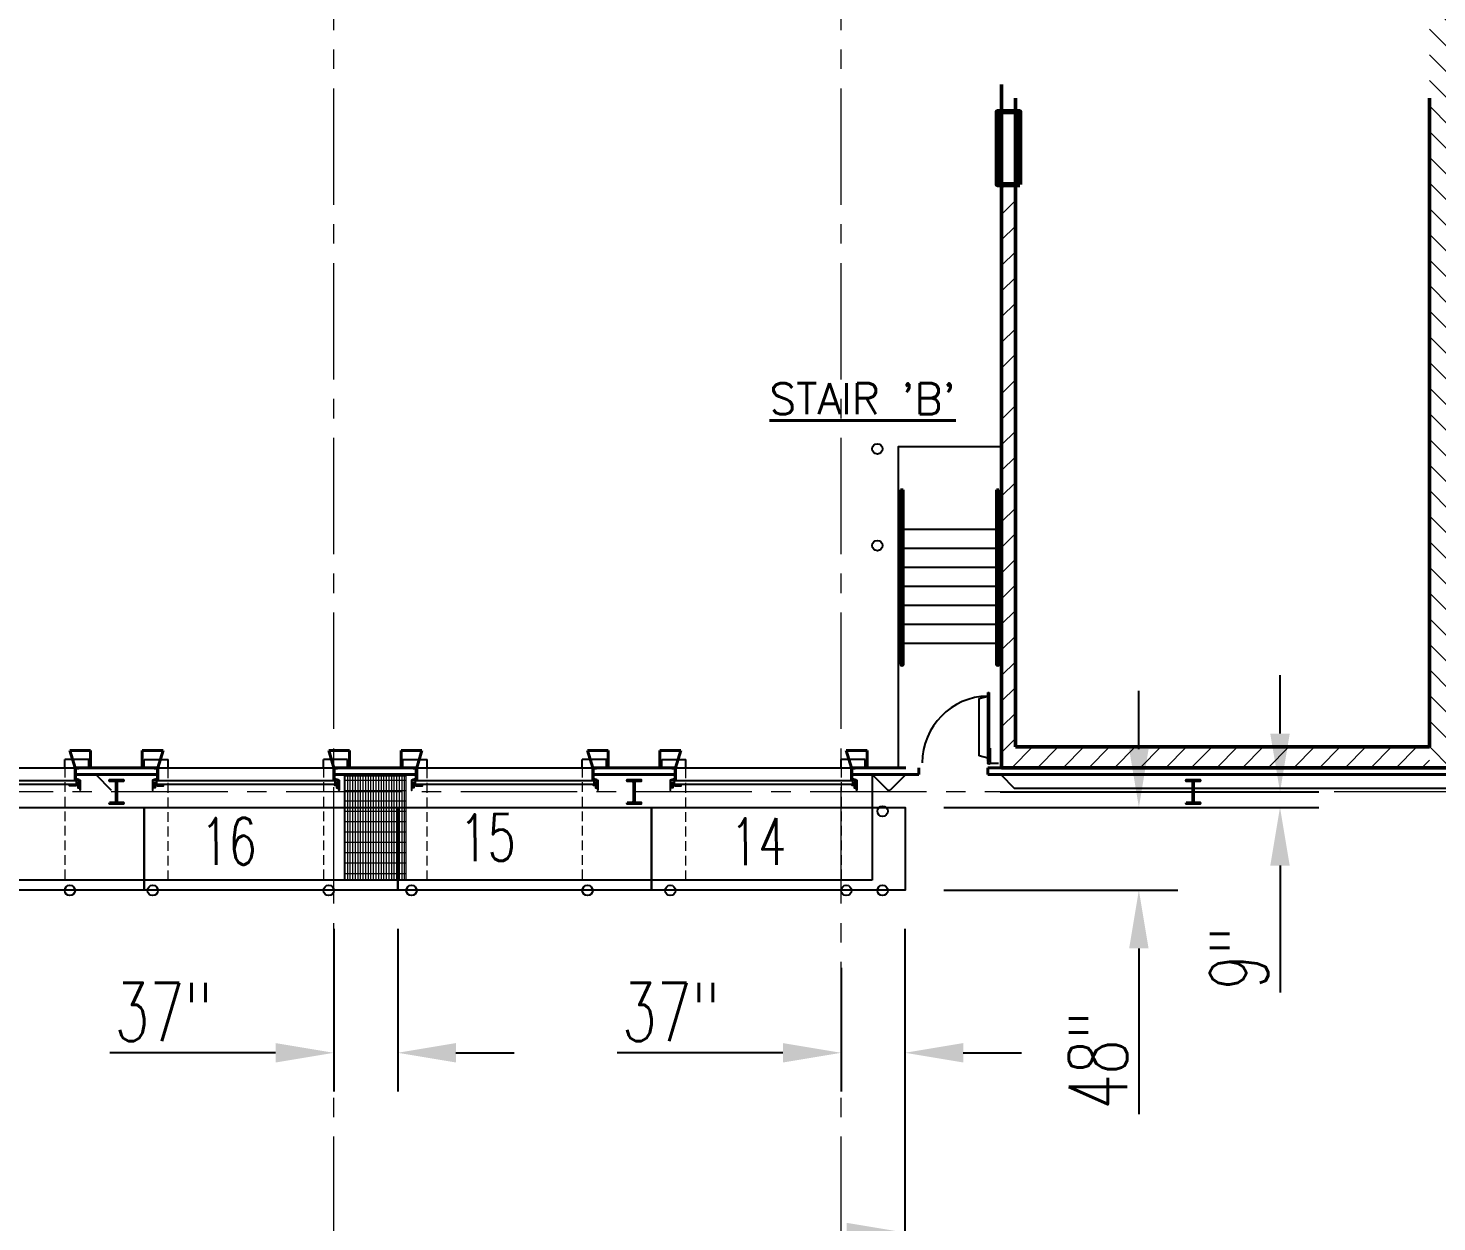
# Model space of a CAD drawing. Header units: inches. Extents: x -1028 to 37906, y -2339 to 19896.
# Drawn here: x 2889 to 3705, y 3882 to 4574 of the extents above; entities that cross this region are included whole.
import ezdxf

# ---------------------------------------------------------------- set-up
doc = ezdxf.new("R2010")
doc.units = ezdxf.units.IN
doc.header["$LTSCALE"] = 90
doc.header["$MEASUREMENT"] = 0
doc.linetypes.add('CENTER2', pattern=[1.125, 0.75, -0.125, 0.125, -0.125])
doc.linetypes.add('X02461AFP1$0$HIDDEN4', pattern=[0.09375, 0.0625, -0.03125])
doc.layers.add('FDIM', color=2, linetype='Continuous')
doc.layers.add('RACKING', color=5, linetype='Continuous')
for name, color, linetype, lineweight in [('X02461AFP1$0$UBOLLARD', 2, 'Continuous', 25), ('X02461AFP1$0$UCB', 1, 'Continuous', 25), ('X02461AFP1$0$UCENTER', 9, 'CENTER2', 13), ('X02461AFP1$0$UCOLS', 6, 'Continuous', 40), ('X02461AFP1$0$UDK_HATCH', 9, 'Continuous', 13), ('X02461AFP1$0$UDKB', 2, 'Continuous', 25), ('X02461AFP1$0$UDKL', 2, 'Continuous', 25), ('X02461AFP1$0$UDKL-1', 9, 'X02461AFP1$0$HIDDEN4', 13), ('X02461AFP1$0$UDKS', 6, 'Continuous', 40), ('X02461AFP1$0$UDR', 1, 'Continuous', 25), ('X02461AFP1$0$UFLSL', 2, 'Continuous', 25), ('X02461AFP1$0$UHANDRAIL', 6, 'Continuous', 40), ('X02461AFP1$0$UHATCH', 9, 'Continuous', 13), ('X02461AFP1$0$UMECHLOUVER', 11, 'Continuous', 70), ('X02461AFP1$0$UNO', 7, 'Continuous', 40), ('X02461AFP1$0$USTC', 4, 'Continuous', 25), ('X02461AFP1$0$USTEEL', 6, 'Continuous', 40), ('X02461AFP1$0$UWC2', 3, 'Continuous', 50), ('X02461AFP1$0$UWI1', 6, 'Continuous', 40), ('X02461AFP1$0$UWI2J', 6, 'Continuous', 40)]:
    doc.layers.add(name, color=color, linetype=linetype, lineweight=lineweight)
doc.styles.add('2thirds', font='romans.shx', dxfattribs={"width": 0.7})
doc.styles.add('X02461AFP1$0$3-32', font='ROMANS.SHX', dxfattribs={"height": 22.5})
doc.dimstyles.new('2tfrac16', dxfattribs={"dimscale": 360, "dimtxt": 0.0938, "dimasz": 0.0938, "dimexe": 0.0625, "dimexo": 0.0625, "dimgap": 0.01, "dimtad": 1, "dimdec": 4, "dimzin": 1, "dimdsep": 46, "dimlunit": 5, "dimtxsty": '2thirds', "dimcen": 0.09, "dimclrd": 256, "dimclre": 256, "dimclrt": 256, "dimadec": 0, "dimazin": 0, "dimtfac": 0.75, "dimtdec": 4, "dimtofl": 0, "dimtmove": 0, "dimatfit": 0, "dimfxl": 1, "dimfrac": 2, "dimtolj": 1, "dimtzin": 0, "dimarcsym": 0})

# ---------------------------------------------------------------- blocks, each defined once
blk = doc.blocks.new('BAY')
blk.add_lwpolyline([(1, 1), (1, 0), (0, 0), (0, 1)], close=True)
blk = doc.blocks.new('*D135')
at = {"layer": 'Defpoints', "color": 0}
for p in [(1485.98, 4073.99), (3396.98, 4073.99), (1485.98, 3875.57)]:
    blk.add_point(p, dxfattribs=at)
at = {"layer": 'FDIM', "lineweight": -2}
for p, q in [((1485.98, 4051.49), (1485.98, 3853.07)), ((3396.98, 4051.49), (3396.98, 3853.07)), ((3363.21, 3875.57), (1519.75, 3875.57))]:
    blk.add_line(p, q, dxfattribs=at)
at = {"layer": 'FDIM'}
for points in [[(1519.75, 3881.2), (1519.75, 3869.94), (1485.98, 3875.57)], [(3363.21, 3881.2), (3363.21, 3869.94), (3396.98, 3875.57)]]:
    blk.add_solid(points, dxfattribs=at)
at = {"layer": 'FDIM', "insert": (2441.48, 3899.27), "char_height": 33.768, "attachment_point": 5, "style": '2thirds'}
blk.add_mtext('\\A1;13 BAYS @ 147"cc = 1911"cc', dxfattribs=at)
blk = doc.blocks.new('*D138')
at = {"layer": 'Defpoints', "color": 0}
for p in [(3065.98, 4073.99), (3102.98, 4073.99), (3065.98, 3979.74)]:
    blk.add_point(p, dxfattribs=at)
at = {"layer": 'FDIM', "lineweight": -2}
for p, q in [((3065.98, 4051.49), (3065.98, 3957.24)), ((3102.98, 4051.49), (3102.98, 3957.24)), ((3032.21, 3979.74), (2936.09, 3979.74)), ((3136.75, 3979.74), (3170.52, 3979.74))]:
    blk.add_line(p, q, dxfattribs=at)
at = {"layer": 'FDIM'}
for points in [[(3032.21, 3985.37), (3032.21, 3974.11), (3065.98, 3979.74)], [(3136.75, 3985.37), (3136.75, 3974.11), (3102.98, 3979.74)]]:
    blk.add_solid(points, dxfattribs=at)
at = {"layer": 'FDIM', "insert": (2967.27, 4003.44), "char_height": 33.768, "attachment_point": 5, "style": '2thirds'}
blk.add_mtext('\\A1;37"', dxfattribs=at)
blk = doc.blocks.new('*D139')
at = {"layer": 'Defpoints', "color": 0}
for p in [(3359.98, 4051.49), (3396.98, 4051.49), (3359.98, 3979.74)]:
    blk.add_point(p, dxfattribs=at)
at = {"layer": 'FDIM', "lineweight": -2}
for p, q in [((3359.98, 4028.99), (3359.98, 3957.24)), ((3396.98, 4028.99), (3396.98, 3957.24)), ((3326.21, 3979.74), (3230.09, 3979.74)), ((3430.75, 3979.74), (3464.52, 3979.74))]:
    blk.add_line(p, q, dxfattribs=at)
at = {"layer": 'FDIM'}
for points in [[(3326.21, 3985.37), (3326.21, 3974.11), (3359.98, 3979.74)], [(3430.75, 3985.37), (3430.75, 3974.11), (3396.98, 3979.74)]]:
    blk.add_solid(points, dxfattribs=at)
at = {"layer": 'FDIM', "insert": (3261.27, 4003.44), "char_height": 33.768, "attachment_point": 5, "style": '2thirds'}
blk.add_mtext('\\A1;37"', dxfattribs=at)
blk = doc.blocks.new('*D141')
at = {"layer": 'Defpoints', "color": 0}
for p in [(3396.98, 4121.99), (3396.98, 4073.99), (3532.52, 4073.99)]:
    blk.add_point(p, dxfattribs=at)
at = {"layer": 'FDIM', "lineweight": -2}
for p, q in [((3532.52, 4155.76), (3532.52, 4189.53)), ((3419.48, 4121.99), (3555.02, 4121.99)), ((3419.48, 4073.99), (3555.02, 4073.99)), ((3532.52, 4040.22), (3532.52, 3944.1))]:
    blk.add_line(p, q, dxfattribs=at)
at = {"layer": 'FDIM'}
for points in [[(3526.89, 4155.76), (3538.14, 4155.76), (3532.52, 4121.99)], [(3526.89, 4040.22), (3538.14, 4040.22), (3532.52, 4073.99)]]:
    blk.add_solid(points, dxfattribs=at)
at = {"layer": 'FDIM', "insert": (3508.82, 3975.28), "char_height": 33.768, "attachment_point": 5, "rotation": 90, "style": '2thirds'}
blk.add_mtext('\\A1;48"', dxfattribs=at)
blk = doc.blocks.new('*D142')
at = {"layer": 'Defpoints', "color": 0}
for p in [(3429.71, 4130.99), (3419.48, 4121.99), (3614.31, 4121.99)]:
    blk.add_point(p, dxfattribs=at)
at = {"layer": 'FDIM', "lineweight": -2}
for p, q in [((3614.31, 4164.75), (3614.31, 4198.52)), ((3452.21, 4130.99), (3636.81, 4130.99)), ((3441.98, 4121.99), (3636.81, 4121.99)), ((3614.31, 4088.22), (3614.31, 4014.61))]:
    blk.add_line(p, q, dxfattribs=at)
at = {"layer": 'FDIM'}
for points in [[(3608.68, 4164.75), (3619.94, 4164.75), (3614.31, 4130.99)], [(3608.68, 4088.22), (3619.94, 4088.22), (3614.31, 4121.99)]]:
    blk.add_solid(points, dxfattribs=at)
at = {"layer": 'FDIM', "insert": (3590.61, 4034.53), "char_height": 33.768, "attachment_point": 5, "rotation": 90, "style": '2thirds'}
blk.add_mtext('\\A1;9"', dxfattribs=at)

msp = doc.modelspace()

# ---------------------------------------------------------------- hatches: boundary and pattern name
at = {"layer": 'X02461AFP1$0$UDK_HATCH'}
h = msp.add_hatch(dxfattribs=at)
h.set_pattern_fill('GRATE', color=256, scale=48, angle=90, style=0)
h.set_pattern_definition([(90, (6988.9984, -722.2641), (-1.5, 9e-17), []), (180, (6988.9984, -722.264), (-7e-16, -6), [])])
h.paths.add_polyline_path([(3071.977078, 4139.986166), (3071.977078, 4087.855835), (3071.977078, 4079.860913), (3107.977078, 4079.860913), (3107.977078, 4087.855835), (3107.977078, 4139.986166)])
at = {"layer": 'X02461AFP1$0$UHATCH'}
h = msp.add_hatch(dxfattribs=at)
h.set_pattern_fill('LINE', color=256, scale=84, angle=135, style=0)
h.set_pattern_definition([(135, (7347.961, -722.264), (-7.424621, -7.424621), [])])
h.paths.add_polyline_path([(3736.951467, 4156.985913), (3736.951467, 4144.985913), (3700.951467, 4144.985913), (3700.951467, 4708.985913), (3712.951467, 4708.985913), (3712.951467, 4156.985913)])
h = msp.add_hatch(dxfattribs=at)
h.set_pattern_fill('LINE', color=256, scale=84, angle=225, style=0)
h.set_pattern_definition([(225, (-9574.123, -2131.697), (7.424621, -7.424621), [])])
h.paths.add_polyline_path([(3460.951467, 4402.995913), (3452.951467, 4402.995913), (3452.951467, 4144.985913), (3700.951467, 4144.985913), (3700.951467, 4156.985913), (3460.951467, 4156.985913)])

# ---------------------------------------------------------------- linework, layer by layer
at = {"layer": 'X02461AFP1$0$UBOLLARD'}
for centre in [(3380.951467, 4329.738364), (3380.951467, 4273.738364), (3383.983993, 4119.736636), (2912.981002, 4073.860913), (2960.981002, 4073.860913), (3062.981002, 4073.860913), (3110.981002, 4073.860913), (3212.981002, 4073.860913), (3260.981002, 4073.860913), (3362.981002, 4073.860913), (3383.983993, 4073.860913)]:
    msp.add_circle(centre, 3, dxfattribs=at)
at = {"layer": 'X02461AFP1$0$UCB', "linetype": 'Continuous'}
for p, q in [((2927.981002, 4140.985913), (2936.97003, 4131.996885)), ((3377.981002, 4140.985913), (3386.97003, 4131.996885)), ((3452.451467, 4140.985913), (3460.448207, 4132.989173))]:
    msp.add_line(p, q, dxfattribs=at)
at = {"layer": 'X02461AFP1$0$UCB'}
for p, q in [((3397.451467, 4140.985913), (3388.462439, 4131.996885)), ((3386.97003, 4131.996885), (3388.462439, 4131.996885)), ((3716.923411, 4132.989173), (3460.448207, 4132.989173))]:
    msp.add_line(p, q, dxfattribs=at)
at = {"layer": 'X02461AFP1$0$UCENTER'}
for p, q in [((3065.978386, -1198.813599), (3065.978386, 4853.515788)), ((3359.978386, -1198.813599), (3359.978386, 4853.515788)), ((7358.264777, 4130.985913), (1014.154905, 4130.985913))]:
    msp.add_line(p, q, dxfattribs=at)
at = {"layer": 'X02461AFP1$0$UCOLS'}
for points in [[(2935.983502, 4124.685913), (2935.983502, 4124.155913), (2943.978502, 4124.155913), (2943.978502, 4124.685913), (2940.916002, 4124.685913, -0.4142135624), (2940.133502, 4125.468413), (2940.133502, 4136.503413, -0.4142135624), (2940.916002, 4137.285913), (2943.978502, 4137.285913), (2943.978502, 4137.815913), (2935.983502, 4137.815913), (2935.983502, 4137.285913), (2939.046002, 4137.285913, -0.4142135624), (2939.828502, 4136.503413), (2939.828502, 4125.468413, -0.4142135624), (2939.046002, 4124.685913)], [(3235.983502, 4124.685913), (3235.983502, 4124.155913), (3243.978502, 4124.155913), (3243.978502, 4124.685913), (3240.916002, 4124.685913, -0.4142135624), (3240.133502, 4125.468413), (3240.133502, 4136.503413, -0.4142135624), (3240.916002, 4137.285913), (3243.978502, 4137.285913), (3243.978502, 4137.815913), (3235.983502, 4137.815913), (3235.983502, 4137.285913), (3239.046002, 4137.285913, -0.4142135624), (3239.828502, 4136.503413), (3239.828502, 4125.468413, -0.4142135624), (3239.046002, 4124.685913)], [(3559.982194, 4124.685913), (3559.982194, 4124.155913), (3567.977194, 4124.155913), (3567.977194, 4124.685913), (3564.914694, 4124.685913, -0.4142135624), (3564.132194, 4125.468413), (3564.132194, 4136.503413, -0.4142135624), (3564.914694, 4137.285913), (3567.977194, 4137.285913), (3567.977194, 4137.815913), (3559.982194, 4137.815913), (3559.982194, 4137.285913), (3563.044694, 4137.285913, -0.4142135624), (3563.827194, 4136.503413), (3563.827194, 4125.468413, -0.4142135624), (3563.044694, 4124.685913)]]:
    msp.add_lwpolyline(points, format="xyb", close=True, dxfattribs=at)
at = {"layer": 'X02461AFP1$0$UDK_HATCH'}
msp.add_lwpolyline([(3071.977078, 4139.986166), (3071.977078, 4087.855835), (3071.977078, 4087.855835), (3071.977078, 4079.860913), (3107.977078, 4079.860913), (3107.977078, 4087.855835), (3107.977078, 4087.855835), (3107.977078, 4139.986166)], close=True, dxfattribs=at)
at = {"layer": 'X02461AFP1$0$UDKB'}
for p, q in [((2909.978386, 4144.985913), (2909.978386, 4149.735913)), ((2923.978386, 4149.735913), (2909.978386, 4149.735913)), ((2923.978386, 4144.985913), (2923.978386, 4149.735913)), ((2955.978386, 4149.735913), (2969.978386, 4149.735913)), ((2955.978386, 4144.985913), (2955.978386, 4149.735913)), ((2969.978386, 4144.985913), (2969.978386, 4149.735913)), ((3073.978386, 4149.735913), (3059.978386, 4149.735913)), ((3059.978386, 4144.985913), (3059.978386, 4149.735913)), ((3073.978386, 4144.985913), (3073.978386, 4149.735913)), ((3105.978386, 4149.735913), (3119.978386, 4149.735913)), ((3105.978386, 4144.985913), (3105.978386, 4149.735913)), ((3119.978386, 4144.985913), (3119.978386, 4149.735913)), ((3223.978386, 4149.735913), (3209.978386, 4149.735913)), ((3209.978386, 4144.985913), (3209.978386, 4149.735913)), ((3223.978386, 4144.985913), (3223.978386, 4149.735913)), ((3255.978386, 4149.735913), (3269.978386, 4149.735913)), ((3255.978386, 4144.985913), (3255.978386, 4149.735913)), ((3269.978386, 4144.985913), (3269.978386, 4149.735913)), ((3373.978386, 4149.735913), (3359.978386, 4149.735913)), ((3359.978386, 4144.985913), (3359.978386, 4149.735913)), ((3373.978386, 4144.985913), (3373.978386, 4149.735913))]:
    msp.add_line(p, q, dxfattribs=at)
at = {"layer": 'X02461AFP1$0$UDKL'}
for p, q in [((3377.981002, 4140.985913), (3377.981002, 4079.860913)), ((3377.981002, 4079.860913), (1456.978386, 4079.860913))]:
    msp.add_line(p, q, dxfattribs=at)
at = {"layer": 'X02461AFP1$0$UDKL-1'}
for p, q in [((2909.981002, 4144.985913), (2909.981002, 4079.860913)), ((2969.981002, 4079.860913), (2969.981002, 4144.985913)), ((3059.981002, 4144.985913), (3059.981002, 4079.860913)), ((3119.981002, 4079.860913), (3119.981002, 4144.985913)), ((3209.981002, 4144.985913), (3209.981002, 4079.860913)), ((3269.981002, 4079.860913), (3269.981002, 4144.985913)), ((3359.981002, 4144.985913), (3359.981002, 4079.860913))]:
    msp.add_line(p, q, dxfattribs=at)
at = {"layer": 'X02461AFP1$0$UDKS'}
for p, q in [((2915.981002, 4144.985913), (2912.981002, 4154.985913)), ((2924.981002, 4154.985913), (2912.981002, 4154.985913)), ((2924.981002, 4144.985913), (2924.981002, 4154.985913)), ((2954.97577, 4154.985913), (2966.97577, 4154.985913)), ((2954.97577, 4144.985913), (2954.97577, 4154.985913)), ((2963.97577, 4144.985913), (2966.97577, 4154.985913)), ((3074.981002, 4154.985913), (3062.981002, 4154.985913)), ((3065.981002, 4144.985913), (3062.981002, 4154.985913)), ((3074.981002, 4144.985913), (3074.981002, 4154.985913)), ((3104.97577, 4154.985913), (3116.97577, 4154.985913)), ((3104.97577, 4144.985913), (3104.97577, 4154.985913)), ((3113.97577, 4144.985913), (3116.97577, 4154.985913)), ((3224.981002, 4154.985913), (3212.981002, 4154.985913)), ((3215.981002, 4144.985913), (3212.981002, 4154.985913)), ((3224.981002, 4144.985913), (3224.981002, 4154.985913)), ((3254.97577, 4154.985913), (3266.97577, 4154.985913)), ((3254.97577, 4144.985913), (3254.97577, 4154.985913)), ((3263.97577, 4144.985913), (3266.97577, 4154.985913)), ((3374.981002, 4154.985913), (3362.981002, 4154.985913)), ((3365.981002, 4144.985913), (3362.981002, 4154.985913)), ((3374.981002, 4144.985913), (3374.981002, 4154.985913))]:
    msp.add_line(p, q, dxfattribs=at)
at = {"layer": 'X02461AFP1$0$UDR'}
for p, q in [((3444.915942, 4148.548413), (3444.915942, 4188.512888)), ((3444.915942, 4188.512888), (3445.853442, 4188.512888)), ((3445.853442, 4188.512888), (3445.853442, 4148.548413)), ((3439.915942, 4185.151744), (3444.915815, 4186.498082)), ((3439.915942, 4151.893968), (3439.915942, 4185.151744)), ((3446.415942, 4156.360913), (3446.415942, 4147.780856)), ((3444.915942, 4150.554222), (3439.915942, 4151.893968)), ((3444.915942, 4147.985913), (3444.915942, 4147.048413)), ((3446.373049, 4147.548413), (3451.165942, 4147.548413))]:
    msp.add_line(p, q, dxfattribs=at)
for points in [[(2916.835438, 4137.420018), (2813.121334, 4137.420018), (2813.121334, 4135.420018), (2916.835438, 4135.420018)], [(2916.076106, 4137.735913), (2918.987099, 4137.735913), (2918.987099, 4131.967613), (2918.876355, 4131.967613), (2918.876355, 4137.610288), (2916.076106, 4137.610288)], [(2916.458745, 4135.129622), (2917.817171, 4135.129622), (2917.817171, 4136.003116), (2918.695313, 4136.003116), (2918.695313, 4133.669878), (2917.817171, 4133.669878), (2917.817171, 4134.710872), (2916.458745, 4134.710872)], [(2963.880666, 4137.735913), (2960.969673, 4137.735913), (2960.969673, 4131.967613), (2961.080418, 4131.967613), (2961.080418, 4137.610288), (2963.880666, 4137.610288)], [(2963.498028, 4135.129622), (2962.139602, 4135.129622), (2962.139602, 4136.003116), (2961.26146, 4136.003116), (2961.26146, 4133.669878), (2962.139602, 4133.669878), (2962.139602, 4134.710872), (2963.498028, 4134.710872)], [(3066.835438, 4137.420018), (2963.121334, 4137.420018), (2963.121334, 4135.420018), (3066.835438, 4135.420018)], [(3066.076106, 4137.735913), (3068.987099, 4137.735913), (3068.987099, 4131.967613), (3068.876355, 4131.967613), (3068.876355, 4137.610288), (3066.076106, 4137.610288)], [(3066.458745, 4135.129622), (3067.817171, 4135.129622), (3067.817171, 4136.003116), (3068.695313, 4136.003116), (3068.695313, 4133.669878), (3067.817171, 4133.669878), (3067.817171, 4134.710872), (3066.458745, 4134.710872)], [(3113.880666, 4137.735913), (3110.969673, 4137.735913), (3110.969673, 4131.967613), (3111.080418, 4131.967613), (3111.080418, 4137.610288), (3113.880666, 4137.610288)], [(3113.498028, 4135.129622), (3112.139602, 4135.129622), (3112.139602, 4136.003116), (3111.26146, 4136.003116), (3111.26146, 4133.669878), (3112.139602, 4133.669878), (3112.139602, 4134.710872), (3113.498028, 4134.710872)], [(3216.835438, 4137.420018), (3113.121334, 4137.420018), (3113.121334, 4135.420018), (3216.835438, 4135.420018)], [(3216.076106, 4137.735913), (3218.987099, 4137.735913), (3218.987099, 4131.967613), (3218.876355, 4131.967613), (3218.876355, 4137.610288), (3216.076106, 4137.610288)], [(3216.458745, 4135.129622), (3217.817171, 4135.129622), (3217.817171, 4136.003116), (3218.695313, 4136.003116), (3218.695313, 4133.669878), (3217.817171, 4133.669878), (3217.817171, 4134.710872), (3216.458745, 4134.710872)], [(3263.880666, 4137.735913), (3260.969673, 4137.735913), (3260.969673, 4131.967613), (3261.080418, 4131.967613), (3261.080418, 4137.610288), (3263.880666, 4137.610288)], [(3263.498028, 4135.129622), (3262.139602, 4135.129622), (3262.139602, 4136.003116), (3261.26146, 4136.003116), (3261.26146, 4133.669878), (3262.139602, 4133.669878), (3262.139602, 4134.710872), (3263.498028, 4134.710872)], [(3366.835438, 4137.420018), (3263.121334, 4137.420018), (3263.121334, 4135.420018), (3366.835438, 4135.420018)], [(3366.076106, 4137.735913), (3368.987099, 4137.735913), (3368.987099, 4131.967613), (3368.876355, 4131.967613), (3368.876355, 4137.610288), (3366.076106, 4137.610288)], [(3366.458745, 4135.129622), (3367.817171, 4135.129622), (3367.817171, 4136.003116), (3368.695313, 4136.003116), (3368.695313, 4133.669878), (3367.817171, 4133.669878), (3367.817171, 4134.710872), (3366.458745, 4134.710872)]]:
    msp.add_lwpolyline(points, close=True, dxfattribs=at)
for points in [[(2916.458745, 4135.420018), (2916.458745, 4134.504027), (2912.693851, 4134.504027), (2912.693851, 4135.420018)], [(2917.584357, 4134.098137), (2917.584357, 4133.27253), (2918.862099, 4133.27253), (2918.862099, 4136.28753), (2917.584357, 4136.28753), (2917.584357, 4135.331783)], [(2917.817171, 4135.129622), (2917.817171, 4134.710872)], [(2962.372416, 4134.098137), (2962.372416, 4133.27253), (2961.094673, 4133.27253), (2961.094673, 4136.28753), (2962.372416, 4136.28753), (2962.372416, 4135.331783)], [(2962.139602, 4135.129622), (2962.139602, 4134.710872)], [(2963.498028, 4135.420018), (2963.498028, 4134.504027), (2967.262922, 4134.504027), (2967.262922, 4135.420018)], [(3067.584357, 4134.098137), (3067.584357, 4133.27253), (3068.862099, 4133.27253), (3068.862099, 4136.28753), (3067.584357, 4136.28753), (3067.584357, 4135.331783)], [(3067.817171, 4135.129622), (3067.817171, 4134.710872)], [(3112.372416, 4134.098137), (3112.372416, 4133.27253), (3111.094673, 4133.27253), (3111.094673, 4136.28753), (3112.372416, 4136.28753), (3112.372416, 4135.331783)], [(3112.139602, 4135.129622), (3112.139602, 4134.710872)], [(3113.498028, 4135.420018), (3113.498028, 4134.504027), (3117.262922, 4134.504027), (3117.262922, 4135.420018)], [(3217.584357, 4134.098137), (3217.584357, 4133.27253), (3218.862099, 4133.27253), (3218.862099, 4136.28753), (3217.584357, 4136.28753), (3217.584357, 4135.331783)], [(3217.817171, 4135.129622), (3217.817171, 4134.710872)], [(3262.372416, 4134.098137), (3262.372416, 4133.27253), (3261.094673, 4133.27253), (3261.094673, 4136.28753), (3262.372416, 4136.28753), (3262.372416, 4135.331783)], [(3262.139602, 4135.129622), (3262.139602, 4134.710872)], [(3263.498028, 4135.420018), (3263.498028, 4134.504027), (3267.262922, 4134.504027), (3267.262922, 4135.420018)], [(3367.584357, 4134.098137), (3367.584357, 4133.27253), (3368.862099, 4133.27253), (3368.862099, 4136.28753), (3367.584357, 4136.28753), (3367.584357, 4135.331783)], [(3367.817171, 4135.129622), (3367.817171, 4134.710872)]]:
    msp.add_lwpolyline(points, dxfattribs=at)
msp.add_circle((3445.665942, 4147.798413), 0.75, dxfattribs=at)
msp.add_arc((3445.665942, 4147.798413), 38.706938, 91.110442936, 179.949446434, dxfattribs=at)
at = {"layer": 'X02461AFP1$0$UFLSL'}
for p, q in [((2813.97577, 4144.985913), (2915.981002, 4144.985913)), ((2963.97577, 4144.985913), (3065.981002, 4144.985913)), ((3113.97577, 4144.985913), (3215.981002, 4144.985913)), ((3263.97577, 4144.985913), (3365.981002, 4144.985913))]:
    msp.add_line(p, q, dxfattribs=at)
at = {"layer": 'X02461AFP1$0$UHANDRAIL'}
for p, q in [((3394.451467, 4305.985913), (3394.451467, 4204.985913)), ((3394.451467, 4305.985913), (3395.951467, 4305.985913)), ((3395.951467, 4305.985913), (3395.951467, 4204.985913)), ((3449.951467, 4305.985913), (3449.951467, 4204.985913)), ((3451.451467, 4305.985913), (3449.951467, 4305.985913)), ((3451.451467, 4305.985913), (3451.451467, 4204.985913))]:
    msp.add_line(p, q, dxfattribs=at)
for centre in [(3395.201467, 4204.985913), (3450.701467, 4204.985913)]:
    msp.add_arc(centre, 0.75, 180, 0, dxfattribs=at)
at = {"layer": 'X02461AFP1$0$UHATCH'}
for p, q in [((3455.443191, 4482.995913), (3452.951467, 4480.504189)), ((3460.951467, 4473.654946), (3452.951467, 4465.654946)), ((3460.951467, 4458.805704), (3452.951467, 4450.805704)), ((3460.951467, 4443.956461), (3452.951467, 4435.956461)), ((3460.951467, 4429.107219), (3452.951467, 4421.107219)), ((3460.951467, 4414.257977), (3452.951467, 4406.257977))]:
    msp.add_line(p, q, dxfattribs=at)
at = {"layer": 'X02461AFP1$0$UMECHLOUVER'}
msp.add_lwpolyline([(3463.468719, 4482.995913), (3463.468719, 4524.995913), (3450.468719, 4524.995913), (3450.468719, 4482.995913)], close=True, dxfattribs=at)
at = {"layer": 'X02461AFP1$0$USTC'}
for p, q in [((3394.451467, 4282.985913), (3392.951467, 4282.985913)), ((3449.951467, 4282.985913), (3395.951467, 4282.985913)), ((3452.951467, 4282.985913), (3451.451467, 4282.985913)), ((3449.951467, 4271.985913), (3395.951467, 4271.985913)), ((3452.951467, 4271.985913), (3451.451467, 4271.985913)), ((3394.451467, 4260.985913), (3392.951467, 4260.985913)), ((3449.951467, 4260.985913), (3395.951467, 4260.985913)), ((3452.951467, 4260.985913), (3451.451467, 4260.985913)), ((3394.451467, 4249.985913), (3392.951467, 4249.985913)), ((3449.951467, 4249.985913), (3395.951467, 4249.985913)), ((3452.951467, 4249.985913), (3451.451467, 4249.985913)), ((3394.451467, 4238.985913), (3392.951467, 4238.985913)), ((3449.951467, 4238.985913), (3395.951467, 4238.985913)), ((3452.951467, 4238.985913), (3451.451467, 4238.985913)), ((3394.451467, 4227.985913), (3392.951467, 4227.985913)), ((3449.951467, 4227.985913), (3395.951467, 4227.985913)), ((3452.951467, 4227.985913), (3451.451467, 4227.985913)), ((3394.451467, 4216.985913), (3392.951467, 4216.985913)), ((3449.951467, 4216.985913), (3395.951467, 4216.985913)), ((3452.951467, 4216.985913), (3451.451467, 4216.985913))]:
    msp.add_line(p, q, dxfattribs=at)
msp.add_lwpolyline([(3452.951467, 4144.985913), (3452.951467, 4330.985913), (3392.951467, 4330.985913), (3392.951467, 4144.985913)], dxfattribs=at)
at = {"layer": 'X02461AFP1$0$USTEEL'}
for points in [[(2916.202102, 4144.043725, -0.366629364), (2916.576328, 4144.485484), (2917.878077, 4144.702442, 0.2463743815), (2918.252302, 4144.985913), (2918.252302, 4144.985913), (2915.981002, 4144.985913), (2915.981002, 4137.735913), (2918.252302, 4137.735913), (2918.252302, 4137.735913, 0.2463743815), (2917.878077, 4138.019384), (2916.576328, 4138.236342, -0.366629364), (2916.202102, 4138.6781)], [(2963.759902, 4144.043725, 0.366629364), (2963.385677, 4144.485484), (2962.083928, 4144.702442, -0.2463743815), (2961.709702, 4144.985913), (2961.709702, 4144.985913), (2963.981002, 4144.985913), (2963.981002, 4137.735913), (2961.709702, 4137.735913), (2961.709702, 4137.735913, -0.2463743815), (2962.083928, 4138.019384), (2963.385677, 4138.236342, 0.366629364), (2963.759902, 4138.6781)], [(3066.202102, 4144.043725, -0.366629364), (3066.576328, 4144.485484), (3067.878077, 4144.702442, 0.2463743815), (3068.252302, 4144.985913), (3068.252302, 4144.985913), (3065.981002, 4144.985913), (3065.981002, 4137.735913), (3068.252302, 4137.735913), (3068.252302, 4137.735913, 0.2463743815), (3067.878077, 4138.019384), (3066.576328, 4138.236342, -0.366629364), (3066.202102, 4138.6781)], [(3113.759902, 4144.043725, 0.366629364), (3113.385677, 4144.485484), (3112.083928, 4144.702442, -0.2463743815), (3111.709702, 4144.985913), (3111.709702, 4144.985913), (3113.981002, 4144.985913), (3113.981002, 4137.735913), (3111.709702, 4137.735913), (3111.709702, 4137.735913, -0.2463743815), (3112.083928, 4138.019384), (3113.385677, 4138.236342, 0.366629364), (3113.759902, 4138.6781)], [(3216.202102, 4144.043725, -0.366629364), (3216.576328, 4144.485484), (3217.878077, 4144.702442, 0.2463743815), (3218.252302, 4144.985913), (3218.252302, 4144.985913), (3215.981002, 4144.985913), (3215.981002, 4137.735913), (3218.252302, 4137.735913), (3218.252302, 4137.735913, 0.2463743815), (3217.878077, 4138.019384), (3216.576328, 4138.236342, -0.366629364), (3216.202102, 4138.6781)], [(3263.759902, 4144.043725, 0.366629364), (3263.385677, 4144.485484), (3262.083928, 4144.702442, -0.2463743815), (3261.709702, 4144.985913), (3261.709702, 4144.985913), (3263.981002, 4144.985913), (3263.981002, 4137.735913), (3261.709702, 4137.735913), (3261.709702, 4137.735913, -0.2463743815), (3262.083928, 4138.019384), (3263.385677, 4138.236342, 0.366629364), (3263.759902, 4138.6781)], [(3366.202102, 4144.043725, -0.366629364), (3366.576328, 4144.485484), (3367.878077, 4144.702442, 0.2463743815), (3368.252302, 4144.985913), (3368.252302, 4144.985913), (3365.981002, 4144.985913), (3365.981002, 4137.735913), (3368.252302, 4137.735913), (3368.252302, 4137.735913, 0.2463743815), (3367.878077, 4138.019384), (3366.576328, 4138.236342, -0.366629364), (3366.202102, 4138.6781)]]:
    msp.add_lwpolyline(points, format="xyb", close=True, dxfattribs=at)
at = {"layer": 'X02461AFP1$0$UWC2'}
for p, q in [((3452.951467, 4540.995913), (3452.951467, 4144.985913)), ((3460.951467, 4532.995913), (3460.951467, 4156.985913)), ((3700.951467, 4532.995913), (3700.951467, 4156.985913)), ((3700.951467, 4156.985913), (3460.951467, 4156.985913)), ((3736.951467, 4144.985913), (3452.951467, 4144.985913))]:
    msp.add_line(p, q, dxfattribs=at)
at = {"layer": 'X02461AFP1$0$UWI1'}
for p, q in [((2963.981002, 4144.985913), (2915.981002, 4144.985913)), ((2963.981002, 4144.985913), (2915.981002, 4144.985913)), ((2963.981002, 4140.985913), (2915.981002, 4140.985913)), ((3113.981002, 4144.985913), (3065.981002, 4144.985913)), ((3113.981002, 4140.985913), (3065.981002, 4140.985913)), ((3263.981002, 4144.985913), (3215.981002, 4144.985913)), ((3263.981002, 4140.985913), (3215.981002, 4140.985913)), ((3397.451467, 4144.985913), (3365.981002, 4144.985913)), ((3404.951467, 4140.985913), (3365.981002, 4140.985913)), ((3736.951467, 4144.985913), (3444.951467, 4144.985913)), ((3736.951467, 4140.985913), (3444.951467, 4140.985913)), ((3736.951467, 4144.985913), (3464.947387, 4144.985913))]:
    msp.add_line(p, q, dxfattribs=at)
at = {"layer": 'X02461AFP1$0$UWI2J'}
for p, q in [((2915.981002, 4139.985716), (2915.981002, 4144.985913)), ((2963.981002, 4139.985716), (2963.97577, 4144.985913)), ((3065.981002, 4139.985716), (3065.981002, 4144.985913)), ((3113.981002, 4139.985716), (3113.97577, 4144.985913)), ((3215.981002, 4139.985716), (3215.981002, 4144.985913)), ((3263.981002, 4139.985716), (3263.97577, 4144.985913)), ((3365.981002, 4139.985716), (3365.981002, 4144.985913)), ((3404.951467, 4140.985913), (3404.951467, 4144.985913)), ((3444.951467, 4140.985913), (3444.951467, 4144.985913))]:
    msp.add_line(p, q, dxfattribs=at)

# ---------------------------------------------------------------- block references
at = {"layer": 'RACKING', "xscale": 48, "yscale": 147, "zscale": 48, "rotation": 90}
for p in [(2955.982968, 4073.989691), (3102.982968, 4073.989691), (3249.982968, 4073.989691), (3396.982968, 4073.989691)]:
    msp.add_blockref('BAY', p, dxfattribs=at)

# ---------------------------------------------------------------- texts
at = {"style": '2thirds', "width": 0.7}
for s, p in [('16', (2988.804985, 4088.582551)), ('15', (3138.867555, 4090.765078)), ('14', (3295.674465, 4088.40032))]:
    msp.add_text(s, height=27.1613344, rotation=0.426522856, dxfattribs=at).set_placement(p)
at = {"layer": 'X02461AFP1$0$UNO', "style": 'X02461AFP1$0$3-32'}
msp.add_text("%%uSTAIR 'B'", height=18, dxfattribs=at).set_placement((3318.429655, 4349.769421))

# ---------------------------------------------------------------- dimensions: what is measured, and where the dimension line sits
at = {"layer": 'FDIM'}
for base, p1, p2, picture, middle in [((3614.31253, 4121.989691), (3429.707373, 4130.985913), (3419.482968, 4121.989691), '*D142', (3590.61253, 4034.532491)), ((3532.516655, 4073.989691), (3396.982968, 4121.989691), (3396.982968, 4073.989691), '*D141', (3508.816655, 3975.276491))]:
    dim = msp.add_linear_dim(base=base, p1=p1, p2=p2, angle=90, dimstyle='2tfrac16', override={"dimpost": '"'}, dxfattribs=at)
    dim.commit()
    dim.dimension.update_dxf_attribs({"geometry": picture, "text_midpoint": middle})
dim = msp.add_linear_dim(base=(1485.982968, 3875.571592), p1=(3396.982968, 4073.989691), p2=(1485.982968, 4073.989691), text='13 BAYS @ 147"cc = <>cc', dimstyle='2tfrac16', override={"dimpost": '"'}, dxfattribs=at)
dim.commit()
dim.dimension.update_dxf_attribs({"geometry": '*D135', "text_midpoint": (2441.482968, 3899.271592)})
for base, p1, p2, picture, middle in [((3065.978386, 3979.740845), (3102.982968, 4073.989691), (3065.978386, 4073.989691), '*D138', (2967.265186, 4003.440845)), ((3359.978386, 3979.740845), (3396.982968, 4051.489691), (3359.978386, 4051.489691), '*D139', (3261.265186, 4003.440845))]:
    dim = msp.add_linear_dim(base=base, p1=p1, p2=p2, dimstyle='2tfrac16', override={"dimpost": '"'}, dxfattribs=at)
    dim.commit()
    dim.dimension.update_dxf_attribs({"geometry": picture, "text_midpoint": middle})

doc.saveas('drawing.dxf')
